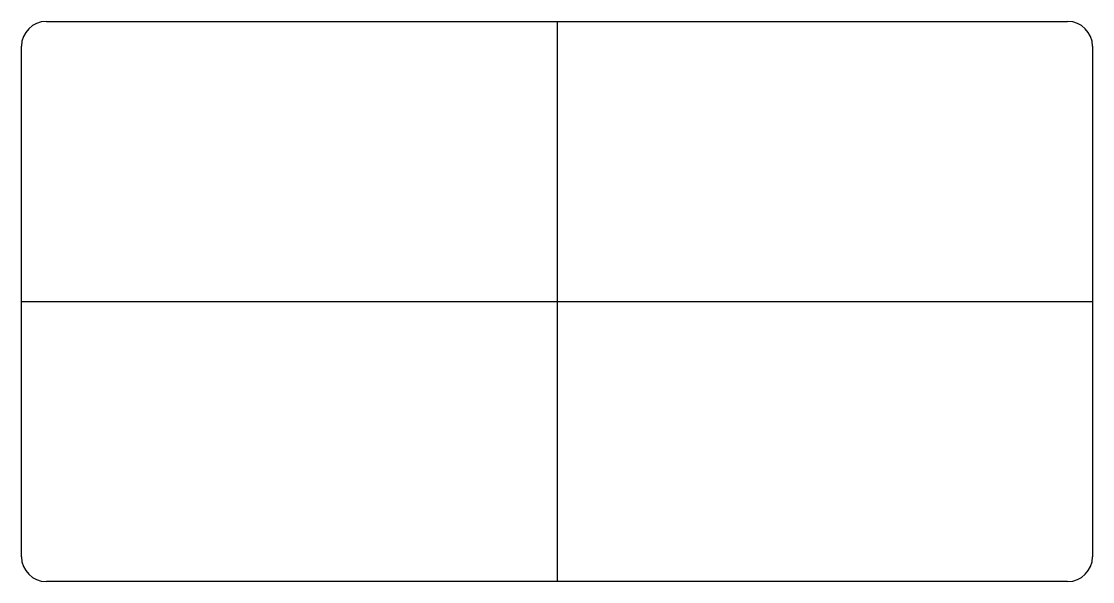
# Model space of a CAD drawing. Header units: centimetres. Extents: x -4.3 to 4.3, y -2.25 to 2.25.
import ezdxf

# ---------------------------------------------------------------- set-up
doc = ezdxf.new("R2010")
doc.units = ezdxf.units.CM
doc.header["$MEASUREMENT"] = 0
doc.layers.add('USB-POWER v14_Sketch3', color=7, linetype='Continuous')

msp = doc.modelspace()

# ---------------------------------------------------------------- linework, layer by layer
at = {"layer": 'USB-POWER v14_Sketch3'}
for p, q in [((-4.1, 2.25), (4.1, 2.25)), ((0, 2.25), (0, -2.25)), ((-4.3, -2.05), (-4.3, 2.05)), ((4.3, 2.05), (4.3, -2.05)), ((-4.3, 0), (4.3, 0)), ((4.1, -2.25), (-4.1, -2.25))]:
    msp.add_line(p, q, dxfattribs=at)
for centre, start, end in [((-4.1, 2.05), 90, 180), ((4.1, 2.05), 0, 90), ((-4.1, -2.05), 180, 270), ((4.1, -2.05), 270, 0)]:
    msp.add_arc(centre, 0.2, start, end, dxfattribs=at)
msp.add_point((0, 0), dxfattribs=at)
msp.add_point((0, 0), dxfattribs=at)
msp.add_point((0, 0), dxfattribs=at)
msp.add_point((0, 0), dxfattribs=at)
msp.add_point((0, 0), dxfattribs=at)

doc.saveas('drawing.dxf')
